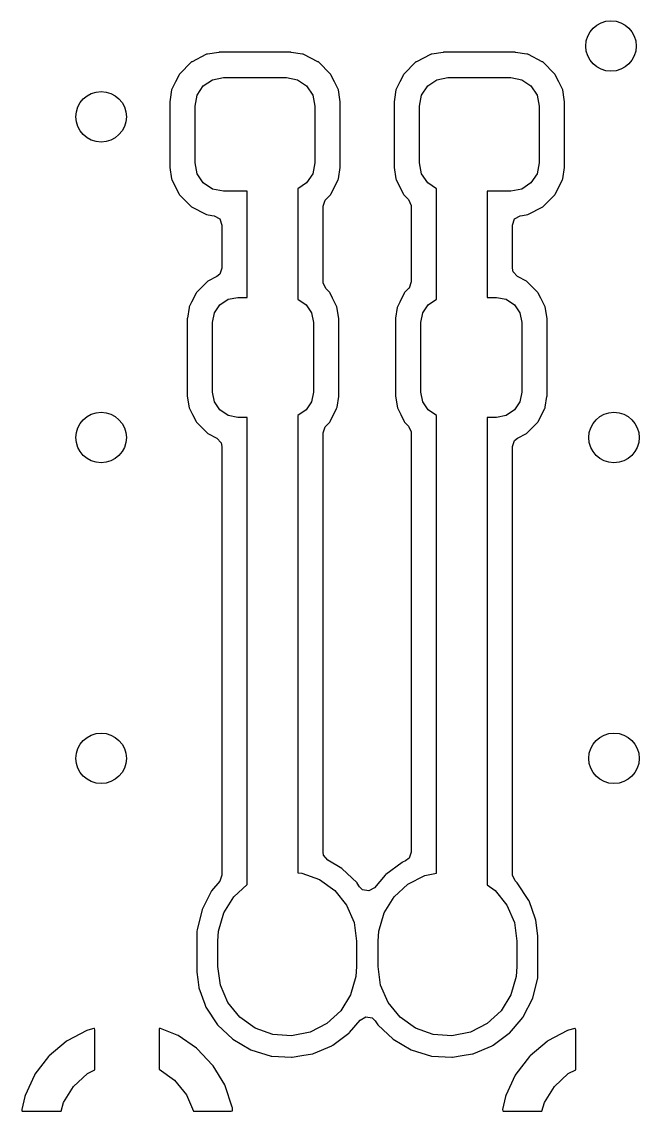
# Model space of a CAD drawing. Extents: x 2.37 to 5.13, y -5.38 to -2.62.
# Drawn here: x 2.8752 to 3.0679, y -5.21 to -4.8704 of the extents above; entities that cross this region are included whole.
import ezdxf

# ---------------------------------------------------------------- set-up
doc = ezdxf.new("R2010")
doc.units = 0
doc.header["$MEASUREMENT"] = 0
doc.layers.add('BLACK', color=7, linetype='CONTINUOUS')

msp = doc.modelspace()

# ---------------------------------------------------------------- linework, layer by layer
at = {"layer": 'BLACK', "linetype": 'CONTINUOUS'}
for p, q in [((2.93673, -4.87992), (2.93314, -4.88049)), ((2.93684, -4.8799), (2.93673, -4.87992)), ((2.95916, -4.8799), (2.93684, -4.8799)), ((2.95927, -4.87992), (2.95916, -4.8799)), ((2.96286, -4.88049), (2.95927, -4.87992)), ((3.00673, -4.87992), (3.00314, -4.88049)), ((3.00684, -4.8799), (3.00673, -4.87992)), ((3.02916, -4.8799), (3.00684, -4.8799)), ((3.02927, -4.87992), (3.02916, -4.8799)), ((3.03286, -4.88049), (3.02927, -4.87992)), ((2.92819, -4.88293), (2.92444, -4.88668)), ((2.92839, -4.88283), (2.92819, -4.88293)), ((2.93271, -4.88063), (2.92839, -4.88283)), ((2.92839, -4.88283), (2.92839, -4.88283)), ((2.93292, -4.88052), (2.93271, -4.88063)), ((2.93271, -4.88063), (2.93271, -4.88063)), ((2.93314, -4.88049), (2.93292, -4.88052)), ((2.93314, -4.88049), (2.93314, -4.88049)), ((2.96308, -4.88052), (2.96286, -4.88049)), ((2.96286, -4.88049), (2.96286, -4.88049)), ((2.96329, -4.88063), (2.96308, -4.88052)), ((2.96761, -4.88283), (2.96329, -4.88063)), ((2.96329, -4.88063), (2.96329, -4.88063)), ((2.96781, -4.88293), (2.96761, -4.88283)), ((2.96761, -4.88283), (2.96761, -4.88283)), ((2.97156, -4.88668), (2.96781, -4.88293)), ((2.99819, -4.88293), (2.99444, -4.88668)), ((2.99839, -4.88283), (2.99819, -4.88293)), ((3.00271, -4.88063), (2.99839, -4.88283)), ((2.99839, -4.88283), (2.99839, -4.88283)), ((3.00292, -4.88052), (3.00271, -4.88063)), ((3.00271, -4.88063), (3.00271, -4.88063)), ((3.00314, -4.88049), (3.00292, -4.88052)), ((3.00314, -4.88049), (3.00314, -4.88049)), ((3.03308, -4.88052), (3.03286, -4.88049)), ((3.03286, -4.88049), (3.03286, -4.88049)), ((3.03329, -4.88063), (3.03308, -4.88052)), ((3.03761, -4.88283), (3.03329, -4.88063)), ((3.03329, -4.88063), (3.03329, -4.88063)), ((3.03781, -4.88293), (3.03761, -4.88283)), ((3.03761, -4.88283), (3.03761, -4.88283)), ((3.04156, -4.88668), (3.03781, -4.88293)), ((2.92433, -4.88689), (2.92321, -4.88909)), ((2.92444, -4.88668), (2.92433, -4.88689)), ((2.92433, -4.88689), (2.92433, -4.88689)), ((2.97167, -4.88689), (2.97156, -4.88668)), ((2.97279, -4.88909), (2.97167, -4.88689)), ((2.97167, -4.88689), (2.97167, -4.88689)), ((2.99433, -4.88689), (2.99321, -4.88909)), ((2.99444, -4.88668), (2.99433, -4.88689)), ((2.99433, -4.88689), (2.99433, -4.88689)), ((3.04167, -4.88689), (3.04156, -4.88668)), ((3.04279, -4.88909), (3.04167, -4.88689)), ((3.04167, -4.88689), (3.04167, -4.88689)), ((2.92321, -4.88909), (2.92203, -4.89141)), ((2.93189, -4.89039), (2.93477, -4.88847)), ((2.93477, -4.88847), (2.93816, -4.8878)), ((2.93816, -4.8878), (2.95784, -4.8878)), ((2.95784, -4.8878), (2.96123, -4.88847)), ((2.96123, -4.88847), (2.96411, -4.89039)), ((2.97397, -4.89141), (2.97279, -4.88909)), ((2.99321, -4.88909), (2.99203, -4.89141)), ((3.00189, -4.89039), (3.00477, -4.88847)), ((3.00477, -4.88847), (3.00816, -4.8878)), ((3.00816, -4.8878), (3.02784, -4.8878)), ((3.02784, -4.8878), (3.03123, -4.88847)), ((3.03123, -4.88847), (3.03411, -4.89039)), ((3.04397, -4.89141), (3.04279, -4.88909)), ((2.92199, -4.89164), (2.92151, -4.89466)), ((2.92203, -4.89141), (2.92199, -4.89164)), ((2.92199, -4.89164), (2.92199, -4.89164)), ((2.9293, -4.89665), (2.92997, -4.89326)), ((2.92997, -4.89326), (2.93189, -4.89039)), ((2.96411, -4.89039), (2.96603, -4.89326)), ((2.96603, -4.89326), (2.9667, -4.89665)), ((2.97401, -4.89164), (2.97397, -4.89141)), ((2.97449, -4.89466), (2.97401, -4.89164)), ((2.97401, -4.89164), (2.97401, -4.89164)), ((2.99199, -4.89164), (2.99151, -4.89466)), ((2.99203, -4.89141), (2.99199, -4.89164)), ((2.99199, -4.89164), (2.99199, -4.89164)), ((2.9993, -4.89665), (2.99997, -4.89326)), ((2.99997, -4.89326), (3.00189, -4.89039)), ((3.03411, -4.89039), (3.03603, -4.89326)), ((3.03603, -4.89326), (3.0367, -4.89665)), ((3.04401, -4.89164), (3.04397, -4.89141)), ((3.04449, -4.89466), (3.04401, -4.89164)), ((3.04401, -4.89164), (3.04401, -4.89164)), ((2.92151, -4.89466), (2.92141, -4.89534)), ((2.92141, -4.89534), (2.92141, -4.91569)), ((2.9293, -4.91437), (2.9293, -4.89665)), ((2.9667, -4.89665), (2.9667, -4.91437)), ((2.97459, -4.89534), (2.97449, -4.89466)), ((2.97459, -4.91569), (2.97459, -4.89534)), ((2.99151, -4.89466), (2.99141, -4.89534)), ((2.99141, -4.89534), (2.99141, -4.91569)), ((2.9993, -4.91437), (2.9993, -4.89665)), ((3.0367, -4.89665), (3.0367, -4.91437)), ((3.04459, -4.89534), (3.04449, -4.89466)), ((3.04459, -4.91569), (3.04459, -4.89534)), ((2.92141, -4.91569), (2.92142, -4.9158)), ((2.92142, -4.9158), (2.92199, -4.91938)), ((2.92997, -4.91776), (2.9293, -4.91437)), ((2.9667, -4.91437), (2.96603, -4.91776)), ((2.97401, -4.91938), (2.97458, -4.9158)), ((2.97458, -4.9158), (2.97459, -4.91569)), ((2.99141, -4.91569), (2.99142, -4.9158)), ((2.99142, -4.9158), (2.99199, -4.91938)), ((2.99997, -4.91776), (2.9993, -4.91437)), ((3.0367, -4.91437), (3.03603, -4.91776)), ((3.04401, -4.91938), (3.04458, -4.9158)), ((3.04458, -4.9158), (3.04459, -4.91569)), ((2.92199, -4.91938), (2.92199, -4.91938)), ((2.92199, -4.91938), (2.92203, -4.91961)), ((2.92203, -4.91961), (2.92213, -4.91982)), ((2.92213, -4.91982), (2.92213, -4.91982)), ((2.92213, -4.91982), (2.92433, -4.92413)), ((2.93189, -4.92063), (2.92997, -4.91776)), ((2.93477, -4.92255), (2.93189, -4.92063)), ((2.96411, -4.92063), (2.96135, -4.92248)), ((2.96603, -4.91776), (2.96411, -4.92063)), ((2.97167, -4.92413), (2.97387, -4.91982)), ((2.97387, -4.91982), (2.97397, -4.91961)), ((2.97387, -4.91982), (2.97387, -4.91982)), ((2.97397, -4.91961), (2.97401, -4.91938)), ((2.97401, -4.91938), (2.97401, -4.91938)), ((2.99199, -4.91938), (2.99199, -4.91938)), ((2.99199, -4.91938), (2.99203, -4.91961)), ((2.99203, -4.91961), (2.99213, -4.91982)), ((2.99213, -4.91982), (2.99213, -4.91982)), ((2.99213, -4.91982), (2.99433, -4.92413)), ((3.00189, -4.92063), (2.99997, -4.91776)), ((3.00465, -4.92248), (3.00189, -4.92063)), ((3.03411, -4.92063), (3.03123, -4.92255)), ((3.03603, -4.91776), (3.03411, -4.92063)), ((3.04167, -4.92413), (3.04387, -4.91982)), ((3.04387, -4.91982), (3.04397, -4.91961)), ((3.04387, -4.91982), (3.04387, -4.91982)), ((3.04397, -4.91961), (3.04401, -4.91938)), ((3.04401, -4.91938), (3.04401, -4.91938)), ((2.92433, -4.92413), (2.92433, -4.92414)), ((2.92433, -4.92414), (2.92444, -4.92434)), ((2.93816, -4.92323), (2.93477, -4.92255)), ((2.9456, -4.92323), (2.93816, -4.92323)), ((2.9456, -4.9563), (2.9456, -4.92323)), ((2.96135, -4.92248), (2.96135, -4.95689)), ((2.97156, -4.92434), (2.97167, -4.92414)), ((2.97167, -4.92414), (2.97167, -4.92413)), ((2.99433, -4.92413), (2.99433, -4.92414)), ((2.99433, -4.92414), (2.99444, -4.92434)), ((3.00465, -4.95689), (3.00465, -4.92248)), ((3.02784, -4.92323), (3.0204, -4.92323)), ((3.0204, -4.92323), (3.0204, -4.9563)), ((3.03123, -4.92255), (3.02784, -4.92323)), ((3.04156, -4.92434), (3.04167, -4.92414)), ((3.04167, -4.92414), (3.04167, -4.92413)), ((2.92444, -4.92434), (2.92819, -4.92809)), ((2.96924, -4.92787), (2.96992, -4.926)), ((2.96992, -4.926), (2.97009, -4.92581)), ((2.97009, -4.92581), (2.97156, -4.92434)), ((2.99444, -4.92434), (2.99591, -4.92581)), ((2.99591, -4.92581), (2.99675, -4.92762)), ((2.99675, -4.92762), (2.99676, -4.92787)), ((3.03781, -4.92809), (3.04156, -4.92434)), ((2.92819, -4.92809), (2.92839, -4.9282)), ((2.92839, -4.9282), (2.92839, -4.9282)), ((2.92839, -4.9282), (2.93271, -4.9304)), ((2.93271, -4.9304), (2.93271, -4.9304)), ((2.93271, -4.9304), (2.93292, -4.9305)), ((2.93292, -4.9305), (2.93458, -4.93076)), ((2.93458, -4.93076), (2.93525, -4.93087)), ((2.93525, -4.93087), (2.93699, -4.93184)), ((2.96924, -4.95151), (2.96924, -4.92787)), ((2.99676, -4.92787), (2.99676, -4.95151)), ((3.02898, -4.93187), (3.03075, -4.93087)), ((3.03075, -4.93087), (3.03142, -4.93076)), ((3.03142, -4.93076), (3.03308, -4.9305)), ((3.03308, -4.9305), (3.03329, -4.9304)), ((3.03329, -4.9304), (3.03761, -4.9282)), ((3.03329, -4.9304), (3.03329, -4.9304)), ((3.03761, -4.9282), (3.03781, -4.92809)), ((3.03761, -4.9282), (3.03761, -4.9282)), ((2.93699, -4.93184), (2.9377, -4.93375)), ((2.9377, -4.93375), (2.9377, -4.94721)), ((3.0283, -4.93375), (3.02898, -4.93187)), ((3.0283, -4.94721), (3.0283, -4.93375)), ((2.9377, -4.94721), (2.93702, -4.94908)), ((3.02853, -4.94835), (3.0283, -4.94721)), ((2.93326, -4.95126), (2.92973, -4.95479)), ((2.93611, -4.9498), (2.93326, -4.95126)), ((2.93702, -4.94908), (2.93611, -4.9498)), ((3.02989, -4.9498), (3.02853, -4.94835)), ((3.03274, -4.95126), (3.02989, -4.9498)), ((3.03627, -4.95479), (3.03274, -4.95126)), ((2.92973, -4.95479), (2.92963, -4.95499)), ((2.96925, -4.95177), (2.96924, -4.95151)), ((2.97009, -4.95357), (2.96925, -4.95177)), ((2.97131, -4.95479), (2.97009, -4.95357)), ((2.97141, -4.95499), (2.97131, -4.95479)), ((2.99469, -4.95479), (2.99459, -4.95499)), ((2.99591, -4.95357), (2.99469, -4.95479)), ((2.99608, -4.95339), (2.99591, -4.95357)), ((2.99676, -4.95151), (2.99608, -4.95339)), ((3.03637, -4.95499), (3.03627, -4.95479)), ((2.9282, -4.95779), (2.92746, -4.95924)), ((2.92963, -4.95499), (2.9282, -4.95779)), ((2.92963, -4.95499), (2.92963, -4.95499)), ((2.93708, -4.95861), (2.93963, -4.9569)), ((2.93963, -4.9569), (2.94265, -4.9563)), ((2.94265, -4.9563), (2.9456, -4.9563)), ((2.96135, -4.95689), (2.96141, -4.9569)), ((2.96141, -4.9569), (2.96396, -4.95861)), ((2.97222, -4.95658), (2.97141, -4.95499)), ((2.97141, -4.95499), (2.97141, -4.95499)), ((2.97358, -4.95924), (2.97222, -4.95658)), ((2.99316, -4.95779), (2.99242, -4.95924)), ((2.99459, -4.95499), (2.99316, -4.95779)), ((2.99459, -4.95499), (2.99459, -4.95499)), ((3.00204, -4.95861), (3.00459, -4.9569)), ((3.00459, -4.9569), (3.00465, -4.95689)), ((3.0204, -4.9563), (3.02335, -4.9563)), ((3.02335, -4.9563), (3.02637, -4.9569)), ((3.02637, -4.9569), (3.02892, -4.95861)), ((3.03718, -4.95658), (3.03637, -4.95499)), ((3.03637, -4.95499), (3.03637, -4.95499)), ((3.03854, -4.95924), (3.03718, -4.95658)), ((2.92743, -4.95947), (2.9269, -4.96282)), ((2.92746, -4.95924), (2.92743, -4.95947)), ((2.92743, -4.95947), (2.92743, -4.95947)), ((2.93477, -4.96417), (2.93537, -4.96116)), ((2.93537, -4.96116), (2.93708, -4.95861)), ((2.96396, -4.95861), (2.96567, -4.96116)), ((2.96567, -4.96116), (2.96627, -4.96417)), ((2.97416, -4.96293), (2.97358, -4.95924)), ((2.99239, -4.95947), (2.99186, -4.96282)), ((2.99242, -4.95924), (2.99239, -4.95947)), ((2.99239, -4.95947), (2.99239, -4.95947)), ((2.99973, -4.96417), (3.00033, -4.96116)), ((3.00033, -4.96116), (3.00204, -4.95861)), ((3.02892, -4.95861), (3.03063, -4.96116)), ((3.03063, -4.96116), (3.03123, -4.96417)), ((3.03912, -4.96293), (3.03854, -4.95924)), ((2.9269, -4.96282), (2.92688, -4.96293)), ((2.92688, -4.96293), (2.92688, -4.98707)), ((2.93477, -4.98583), (2.93477, -4.96417)), ((2.96627, -4.96417), (2.96627, -4.98583)), ((2.97416, -4.98707), (2.97416, -4.96293)), ((2.99186, -4.96282), (2.99184, -4.96293)), ((2.99184, -4.96293), (2.99184, -4.98707)), ((2.99973, -4.98583), (2.99973, -4.96417)), ((3.03123, -4.96417), (3.03123, -4.98583)), ((3.03912, -4.98707), (3.03912, -4.96293)), ((2.92688, -4.98707), (2.92746, -4.99076)), ((2.93537, -4.98884), (2.93477, -4.98583)), ((2.96627, -4.98583), (2.96567, -4.98884)), ((2.97361, -4.99053), (2.97414, -4.98718)), ((2.97414, -4.98718), (2.97416, -4.98707)), ((2.99184, -4.98707), (2.99242, -4.99076)), ((3.00033, -4.98884), (2.99973, -4.98583)), ((3.03123, -4.98583), (3.03063, -4.98884)), ((3.03857, -4.99053), (3.0391, -4.98718)), ((3.0391, -4.98718), (3.03912, -4.98707)), ((2.92746, -4.99076), (2.92851, -4.99282)), ((2.93708, -4.99139), (2.93537, -4.98884)), ((2.93963, -4.9931), (2.93708, -4.99139)), ((2.96396, -4.99139), (2.96141, -4.9931)), ((2.96567, -4.98884), (2.96396, -4.99139)), ((2.97141, -4.99501), (2.97347, -4.99096)), ((2.97347, -4.99096), (2.97358, -4.99076)), ((2.97347, -4.99096), (2.97347, -4.99096)), ((2.97358, -4.99076), (2.97361, -4.99053)), ((2.97361, -4.99053), (2.97361, -4.99053)), ((2.99242, -4.99076), (2.99347, -4.99282)), ((3.00204, -4.99139), (3.00033, -4.98884)), ((3.00459, -4.9931), (3.00204, -4.99139)), ((3.02892, -4.99139), (3.02637, -4.9931)), ((3.03063, -4.98884), (3.02892, -4.99139)), ((3.03637, -4.99501), (3.03843, -4.99096)), ((3.03843, -4.99096), (3.03854, -4.99076)), ((3.03843, -4.99096), (3.03843, -4.99096)), ((3.03854, -4.99076), (3.03857, -4.99053)), ((3.03857, -4.99053), (3.03857, -4.99053)), ((2.92851, -4.99282), (2.92963, -4.99501)), ((2.92963, -4.99501), (2.92963, -4.99501)), ((2.92963, -4.99501), (2.92973, -4.99521)), ((2.92973, -4.99521), (2.93326, -4.99874)), ((2.94265, -4.9937), (2.93963, -4.9931)), ((2.9456, -4.9937), (2.94265, -4.9937)), ((2.9456, -5.13933), (2.9456, -4.9937)), ((2.96141, -4.9931), (2.96135, -4.99311)), ((2.96135, -4.99311), (2.96135, -5.13574)), ((2.97009, -4.99643), (2.97131, -4.99521)), ((2.97131, -4.99521), (2.97141, -4.99501)), ((2.97141, -4.99501), (2.97141, -4.99501)), ((2.99347, -4.99282), (2.99459, -4.99501)), ((2.99459, -4.99501), (2.99459, -4.99501)), ((2.99459, -4.99501), (2.99469, -4.99521)), ((2.99469, -4.99521), (2.99591, -4.99643)), ((3.00465, -4.99311), (3.00459, -4.9931)), ((3.00465, -5.13581), (3.00465, -4.99311)), ((3.02335, -4.9937), (3.0204, -4.9937)), ((3.0204, -4.9937), (3.0204, -5.13945)), ((3.02637, -4.9931), (3.02335, -4.9937)), ((3.03274, -4.99874), (3.03627, -4.99521)), ((3.03627, -4.99521), (3.03637, -4.99501)), ((3.03637, -4.99501), (3.03637, -4.99501)), ((2.93326, -4.99874), (2.93611, -5.0002)), ((2.96924, -4.99849), (2.96992, -4.99661)), ((2.96924, -5.12924), (2.96924, -4.99849)), ((2.96992, -4.99661), (2.97009, -4.99643)), ((2.99591, -4.99643), (2.99675, -4.99823)), ((2.99675, -4.99823), (2.99676, -4.99849)), ((2.99676, -4.99849), (2.99676, -5.12928)), ((3.02989, -5.0002), (3.03274, -4.99874)), ((2.93611, -5.0002), (2.93747, -5.00165)), ((2.93747, -5.00165), (2.9377, -5.00279)), ((3.0283, -5.00279), (3.02898, -5.00092)), ((3.02898, -5.00092), (3.02989, -5.0002)), ((2.9377, -5.00279), (2.9377, -5.1364)), ((3.0283, -5.13611), (3.0283, -5.00279)), ((2.96941, -5.13023), (2.96924, -5.12924)), ((2.97069, -5.13176), (2.96941, -5.13023)), ((2.99608, -5.13115), (2.99499, -5.13196)), ((2.99676, -5.12928), (2.99608, -5.13115)), ((2.97506, -5.1343), (2.97069, -5.13176)), ((2.97983, -5.13882), (2.97506, -5.1343)), ((2.99388, -5.13247), (2.98886, -5.13617)), ((2.99402, -5.13237), (2.99388, -5.13247)), ((2.99388, -5.13247), (2.99388, -5.13247)), ((2.99499, -5.13196), (2.99402, -5.13237)), ((2.9377, -5.1364), (2.93701, -5.13829)), ((2.96135, -5.13574), (2.96257, -5.13583)), ((2.96257, -5.13583), (2.9681, -5.13782)), ((2.9681, -5.13782), (2.97289, -5.14122)), ((2.98862, -5.13639), (2.98528, -5.14032)), ((2.98873, -5.13627), (2.98862, -5.13639)), ((2.98862, -5.13639), (2.98862, -5.13639)), ((2.98886, -5.13617), (2.98873, -5.13627)), ((2.98886, -5.13617), (2.98886, -5.13617)), ((2.99571, -5.13923), (3.00095, -5.13656)), ((3.00095, -5.13656), (3.00465, -5.13581)), ((3.02831, -5.13644), (3.0283, -5.13611)), ((3.02921, -5.13823), (3.02831, -5.13644)), ((2.93448, -5.14127), (2.93149, -5.14712)), ((2.93701, -5.13829), (2.93448, -5.14127)), ((2.94139, -5.14321), (2.9456, -5.13933)), ((2.97289, -5.14122), (2.97659, -5.14579)), ((2.97992, -5.13896), (2.97983, -5.13882)), ((2.98063, -5.14003), (2.97992, -5.13896)), ((2.98159, -5.14095), (2.98063, -5.14003)), ((2.98355, -5.14131), (2.98159, -5.14095)), ((2.98528, -5.14032), (2.98355, -5.14131)), ((2.99139, -5.14321), (2.99571, -5.13923)), ((3.0204, -5.13945), (3.02289, -5.14122)), ((3.02289, -5.14122), (3.02659, -5.14579)), ((3.02971, -5.1387), (3.02921, -5.13823)), ((3.02983, -5.13882), (3.02971, -5.1387)), ((3.02971, -5.1387), (3.02971, -5.1387)), ((3.03343, -5.14431), (3.02983, -5.13882)), ((2.93829, -5.1482), (2.94139, -5.14321)), ((2.98829, -5.1482), (2.99139, -5.14321)), ((3.03349, -5.14447), (3.03343, -5.14431)), ((3.03553, -5.15009), (3.03349, -5.14447)), ((3.03349, -5.14447), (3.03349, -5.14447)), ((2.93149, -5.14712), (2.92993, -5.1535)), ((2.93665, -5.15384), (2.93829, -5.1482)), ((2.97659, -5.14579), (2.97893, -5.15118)), ((2.98665, -5.15384), (2.98829, -5.1482)), ((3.02659, -5.14579), (3.02893, -5.15118)), ((2.97893, -5.15118), (2.97972, -5.15701)), ((3.02893, -5.15118), (3.02972, -5.15701)), ((3.03567, -5.15048), (3.03553, -5.15009)), ((3.03624, -5.15536), (3.03567, -5.15048)), ((2.92993, -5.1535), (2.9299, -5.15392)), ((2.9299, -5.15392), (2.9299, -5.16653)), ((2.93642, -5.15701), (2.93665, -5.15384)), ((2.98642, -5.15701), (2.98665, -5.15384)), ((2.93642, -5.16488), (2.93642, -5.15701)), ((2.97972, -5.15701), (2.97972, -5.16488)), ((2.98642, -5.16488), (2.98642, -5.15701)), ((3.02972, -5.15701), (3.02972, -5.16488)), ((3.03624, -5.16797), (3.03624, -5.15536)), ((2.93722, -5.1707), (2.93642, -5.16488)), ((2.97972, -5.16488), (2.97949, -5.16805)), ((2.98721, -5.1707), (2.98642, -5.16488)), ((3.02972, -5.16488), (3.02949, -5.16805)), ((2.9299, -5.16653), (2.92991, -5.16661)), ((2.92991, -5.16661), (2.92991, -5.16661)), ((2.92991, -5.16661), (2.93018, -5.16892)), ((2.97949, -5.16805), (2.97785, -5.17369)), ((3.02949, -5.16805), (3.02785, -5.17369)), ((3.03465, -5.17477), (3.03621, -5.16839)), ((3.03621, -5.16839), (3.03624, -5.16797)), ((2.93018, -5.16892), (2.93047, -5.17141)), ((2.93047, -5.17141), (2.93053, -5.17157)), ((2.93053, -5.17157), (2.93053, -5.17157)), ((2.93053, -5.17157), (2.93236, -5.1766)), ((2.93955, -5.1761), (2.93722, -5.1707)), ((2.98955, -5.1761), (2.98721, -5.1707)), ((2.97785, -5.17369), (2.97476, -5.17868)), ((3.02785, -5.17369), (3.02476, -5.17868)), ((3.03167, -5.18062), (3.03465, -5.17477)), ((2.93236, -5.1766), (2.93271, -5.17758)), ((2.93271, -5.17758), (2.93631, -5.18307)), ((2.94325, -5.18067), (2.93955, -5.1761)), ((2.97476, -5.17868), (2.97043, -5.18266)), ((2.99325, -5.18067), (2.98955, -5.1761)), ((3.02476, -5.17868), (3.02043, -5.18266)), ((2.94804, -5.18407), (2.94325, -5.18067)), ((2.97752, -5.18549), (2.98086, -5.18157)), ((2.98086, -5.18157), (2.98259, -5.18058)), ((2.98259, -5.18058), (2.98455, -5.18094)), ((2.98455, -5.18094), (2.98552, -5.18186)), ((2.98552, -5.18186), (2.98631, -5.18307)), ((2.99804, -5.18407), (2.99325, -5.18067)), ((3.02861, -5.18421), (3.03156, -5.18075)), ((3.03156, -5.18075), (3.03167, -5.18062)), ((3.03156, -5.18075), (3.03156, -5.18075)), ((2.89554, -5.18484), (2.88939, -5.18808)), ((2.89583, -5.18472), (2.89554, -5.18484)), ((2.89776, -5.18419), (2.89583, -5.18472)), ((2.89786, -5.18419), (2.89776, -5.18419)), ((2.89793, -5.18423), (2.89786, -5.18419)), ((2.89807, -5.18462), (2.89793, -5.18423)), ((2.89807, -5.19708), (2.89807, -5.18462)), ((2.91814, -5.1842), (2.91807, -5.18443)), ((2.91807, -5.18443), (2.91807, -5.19686)), ((2.91855, -5.18421), (2.91814, -5.1842)), ((2.92373, -5.18628), (2.91855, -5.18421)), ((2.93631, -5.18307), (2.94108, -5.18759)), ((2.95357, -5.18606), (2.94804, -5.18407)), ((2.96519, -5.18533), (2.95943, -5.18649)), ((2.97043, -5.18266), (2.96519, -5.18533)), ((2.97226, -5.18942), (2.97728, -5.18572)), ((2.97728, -5.18572), (2.97741, -5.18562)), ((2.97728, -5.18572), (2.97728, -5.18572)), ((2.97741, -5.18562), (2.97752, -5.1855)), ((2.97752, -5.1855), (2.97752, -5.18549)), ((2.98631, -5.18307), (2.99108, -5.18759)), ((3.00357, -5.18606), (2.99804, -5.18407)), ((3.01519, -5.18533), (3.00943, -5.18649)), ((3.02043, -5.18266), (3.01519, -5.18533)), ((3.02226, -5.18942), (3.02728, -5.18572)), ((3.02728, -5.18572), (3.02741, -5.18562)), ((3.02728, -5.18572), (3.02728, -5.18572)), ((3.02741, -5.18562), (3.02861, -5.18421)), ((3.04554, -5.18484), (3.03939, -5.18808)), ((3.04583, -5.18472), (3.04554, -5.18484)), ((3.04776, -5.18419), (3.04583, -5.18472)), ((3.04786, -5.18419), (3.04776, -5.18419)), ((3.04793, -5.18423), (3.04786, -5.18419)), ((3.04807, -5.18462), (3.04793, -5.18423)), ((3.04807, -5.19708), (3.04807, -5.18462)), ((2.88913, -5.18826), (2.88381, -5.19275)), ((2.88939, -5.18808), (2.88913, -5.18826)), ((2.924, -5.18643), (2.92373, -5.18628)), ((2.92976, -5.19034), (2.924, -5.18643)), ((2.94108, -5.18759), (2.94676, -5.19089)), ((2.95943, -5.18649), (2.95357, -5.18606)), ((2.99108, -5.18759), (2.99676, -5.19089)), ((3.00943, -5.18649), (3.00357, -5.18606)), ((3.03913, -5.18826), (3.03381, -5.19275)), ((3.03939, -5.18808), (3.03913, -5.18826)), ((2.93, -5.19054), (2.92976, -5.19034)), ((2.93478, -5.1956), (2.93, -5.19054)), ((2.94676, -5.19089), (2.95305, -5.19279)), ((2.96267, -5.19267), (2.96591, -5.19212)), ((2.96591, -5.19212), (2.96608, -5.19209)), ((2.96591, -5.19212), (2.96591, -5.19212)), ((2.96608, -5.19209), (2.96623, -5.19202)), ((2.96623, -5.19202), (2.97197, -5.18958)), ((2.96623, -5.19202), (2.96623, -5.19202)), ((2.97197, -5.18958), (2.97212, -5.18952)), ((2.97197, -5.18958), (2.97197, -5.18958)), ((2.97212, -5.18952), (2.97226, -5.18942)), ((2.97226, -5.18942), (2.97226, -5.18942)), ((2.99676, -5.19089), (3.00305, -5.19279)), ((3.01267, -5.19267), (3.01591, -5.19212)), ((3.01591, -5.19212), (3.01608, -5.19209)), ((3.01591, -5.19212), (3.01591, -5.19212)), ((3.01608, -5.19209), (3.01623, -5.19202)), ((3.01623, -5.19202), (3.02197, -5.18958)), ((3.01623, -5.19202), (3.01623, -5.19202)), ((3.02197, -5.18958), (3.02212, -5.18952)), ((3.02197, -5.18958), (3.02197, -5.18958)), ((3.02212, -5.18952), (3.02226, -5.18942)), ((3.02226, -5.18942), (3.02226, -5.18942)), ((2.8836, -5.19297), (2.87937, -5.1985)), ((2.88381, -5.19275), (2.8836, -5.19297)), ((2.93496, -5.19585), (2.93478, -5.1956)), ((2.93855, -5.20181), (2.93496, -5.19585)), ((2.95305, -5.19279), (2.95322, -5.19281)), ((2.95322, -5.19281), (2.95944, -5.19319)), ((2.95944, -5.19319), (2.95944, -5.19319)), ((2.95944, -5.19319), (2.9596, -5.1932)), ((2.9596, -5.1932), (2.96267, -5.19267)), ((3.00305, -5.19279), (3.00322, -5.19281)), ((3.00322, -5.19281), (3.00944, -5.19319)), ((3.00944, -5.19319), (3.00944, -5.19319)), ((3.00944, -5.19319), (3.0096, -5.1932)), ((3.0096, -5.1932), (3.01267, -5.19267)), ((3.0336, -5.19297), (3.02937, -5.1985)), ((3.03381, -5.19275), (3.0336, -5.19297)), ((2.87921, -5.19877), (2.87627, -5.20507)), ((2.87937, -5.1985), (2.87921, -5.19877)), ((2.89139, -5.20226), (2.89571, -5.19828)), ((2.89571, -5.19828), (2.89807, -5.19708)), ((2.91807, -5.19686), (2.9181, -5.19687)), ((2.9181, -5.19687), (2.92289, -5.20028)), ((3.02921, -5.19877), (3.02627, -5.20507)), ((3.02937, -5.1985), (3.02921, -5.19877)), ((3.04139, -5.20226), (3.04571, -5.19828)), ((3.04571, -5.19828), (3.04807, -5.19708)), ((2.88829, -5.20726), (2.89139, -5.20226)), ((2.92289, -5.20028), (2.92659, -5.20485)), ((2.93868, -5.20209), (2.93855, -5.20181)), ((2.9409, -5.20869), (2.93868, -5.20209)), ((3.03829, -5.20726), (3.04139, -5.20226)), ((2.87617, -5.20537), (2.87525, -5.2095)), ((2.87627, -5.20507), (2.87617, -5.20537)), ((2.92659, -5.20485), (2.92882, -5.21)), ((3.02617, -5.20537), (3.02525, -5.2095)), ((3.02627, -5.20507), (3.02617, -5.20537)), ((2.87525, -5.2095), (2.8753, -5.20991)), ((2.88749, -5.21), (2.88829, -5.20726)), ((2.94096, -5.20899), (2.9409, -5.20869)), ((2.94102, -5.2095), (2.94096, -5.20899)), ((2.94104, -5.2097), (2.94102, -5.2095)), ((3.02525, -5.2095), (3.0253, -5.20991)), ((3.03749, -5.21), (3.03829, -5.20726)), ((2.8753, -5.20991), (2.87539, -5.20999)), ((2.87539, -5.20999), (2.87542, -5.21)), ((2.87542, -5.21), (2.88749, -5.21)), ((2.92882, -5.21), (2.94056, -5.21)), ((2.94056, -5.21), (2.94095, -5.20986)), ((2.94095, -5.20986), (2.94104, -5.2097)), ((3.0253, -5.20991), (3.02539, -5.20999)), ((3.02539, -5.20999), (3.02542, -5.21)), ((3.02542, -5.21), (3.03749, -5.21))]:
    msp.add_line(p, q, dxfattribs=at)
at = {"layer": 'BLACK'}
for centre in [(3.05906, -4.87795), (2.9, -4.9), (2.9, -5), (3.06, -5), (2.9, -5.1), (3.06, -5.1)]:
    msp.add_circle(centre, 0.00787, dxfattribs=at)

doc.saveas('drawing.dxf')
